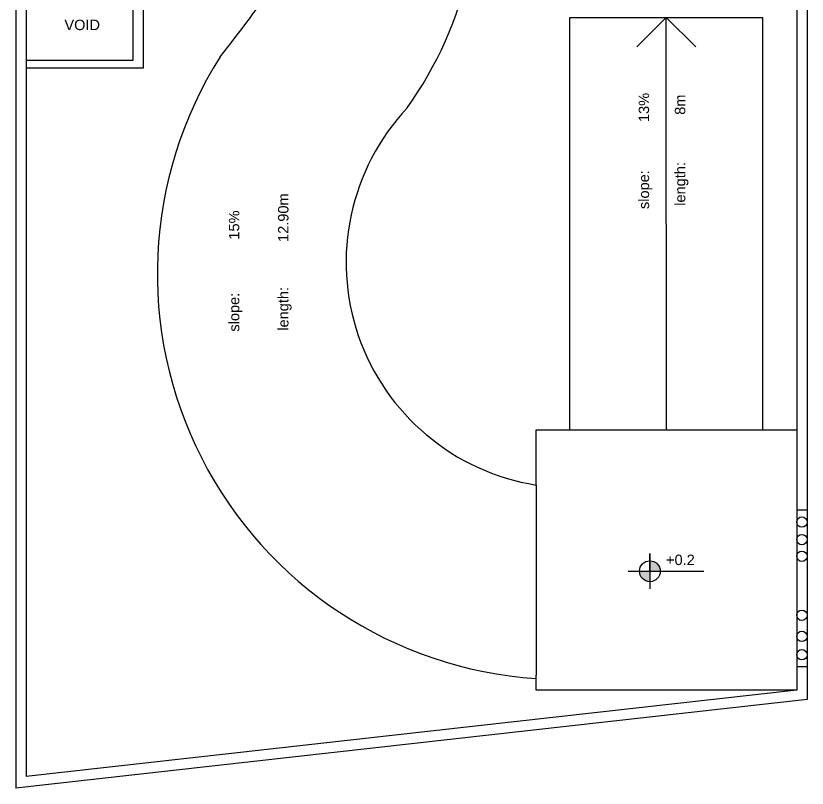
# Model space of a CAD drawing. Header units: inches. Extents: x 5 to 162, y 3 to 116.
# Drawn here: x 104.82 to 120.01, y 71.61 to 86.43 of the extents above; entities that cross this region are included whole.
import ezdxf

# ---------------------------------------------------------------- set-up
doc = ezdxf.new("R2010")
doc.units = ezdxf.units.IN
doc.header["$MEASUREMENT"] = 0
doc.styles.get("Standard").update_dxf_attribs({"font": 'arial.ttf'})

msp = doc.modelspace()

# ---------------------------------------------------------------- hatches: boundary and pattern name
h = msp.add_hatch(color=256)
h.dxf.hatch_style = 1
h.paths.add_polyline_path([(116.98791, 75.97591), (116.98791, 75.77591), (117.18791, 75.77591, 0.41421356)])
h.paths.add_polyline_path([(116.98791, 75.57591), (116.98791, 75.77591), (116.78791, 75.77591, 0.41421356)])

# ---------------------------------------------------------------- linework, layer by layer
for p, q in [((120.00635, 112.88313), (120.00635, 73.31313)), ((119.80635, 112.78199), (119.80635, 73.49199)), ((107.06816, 85.58503), (107.06816, 86.91287)), ((107.26816, 85.43503), (107.26816, 86.96287)), ((104.81816, 86.82503), (104.81816, 71.61305)), ((105.01741, 86.83724), (105.01816, 71.83668)), ((115.45171, 78.49269), (115.45171, 86.40369)), ((115.45171, 86.40369), (119.15171, 86.40369)), ((117.30171, 86.40369), (116.73669, 85.83734)), ((117.30635, 78.49269), (117.30171, 86.40369)), ((117.30171, 86.40369), (117.8674, 85.83801)), ((119.15171, 86.40369), (119.15171, 78.49269)), ((105.01816, 85.58503), (107.06816, 85.58503)), ((105.01816, 85.43503), (107.26816, 85.43503)), ((115.45171, 78.49269), (115.45171, 85.41765)), ((119.15171, 85.41765), (119.15171, 78.49269)), ((114.80635, 78.49269), (119.80635, 78.49269)), ((114.80639, 77.43088), (114.80639, 78.49269)), ((114.80639, 77.43088), (114.80639, 73.78342)), ((120.00635, 76.95031), (119.8068, 76.95034)), ((116.98791, 75.77591), (116.98791, 76.11522)), ((116.98791, 76.11522), (116.98791, 75.4393)), ((116.5706, 75.77591), (118.02544, 75.77591)), ((119.80635, 73.95031), (120.00635, 73.95031)), ((114.80635, 73.49269), (114.80639, 73.78342)), ((119.80635, 73.49199), (105.01816, 71.83668)), ((119.80635, 73.49199), (114.80635, 73.49269)), ((120.00635, 73.31313), (104.81816, 71.61305))]:
    msp.add_line(p, q)
for centre, radius in [((119.90658, 76.7197), 0.09978), ((119.90658, 76.38392), 0.09978), ((119.90658, 76.06375), 0.09978), ((116.98791, 75.77591), 0.2), ((119.90658, 74.93144), 0.09978), ((119.90658, 74.52537), 0.09978), ((119.90658, 74.17397), 0.09978)]:
    msp.add_circle(centre, radius)
for centre, radius, start, end in [((106.37075, 88.92037), 7.32073, 324.471616, 347.679707), ((92.34189, 98.84042), 21.04551, 321.183101, 326.197251), ((115.31812, 81.48601), 7.78479, 147.677712, 266.230866), ((115.48529, 81.70534), 4.32804, 136.833303, 260.975201)]:
    msp.add_arc(centre, radius, start, end)

# ---------------------------------------------------------------- texts
at = {"char_height": 0.2, "attachment_point": 1}
for s, width, heights, insert in [('VOID', 0.7418839, [0.20696], (105.75049, 86.36057)), ('+0.2', 0.7815672, [0.17874], (117.29802, 76.09475))]:
    msp.add_mtext_dynamic_manual_height_columns(s, width=width, gutter_width=1, heights=heights, dxfattribs=dict(at, insert=insert))
note = msp.add_mtext_dynamic_manual_height_columns('\\pi-0.6,l0.8,t0.8;slope:', width=1.0696142, gutter_width=0, heights=[0.46082, 0], dxfattribs=dict(insert=(116.77274, 82.52676), char_height=0.2, attachment_point=1, rotation=90))
for column, words in zip(note.columns.linked_columns, ['\\pl0.8,t0,0.8;^I13%']):
    column.text = words
note = msp.add_mtext_dynamic_manual_height_columns('\\pi-0.6,l0.8,t0.8;length:', width=1.0897244, gutter_width=0.05625, heights=[0.39835, 0], dxfattribs=dict(insert=(117.46673, 82.58918), char_height=0.2, attachment_point=1, rotation=90))
for column, words in zip(note.columns.linked_columns, ['\\pl0.8,t0,0.8;^I8m']):
    column.text = words
note = msp.add_mtext_dynamic_manual_height_columns('\\pi-0.6,l0.8,t0.8,2.6;length:', width=1.1035502, gutter_width=0, heights=[0.34861, 0], dxfattribs=dict(insert=(109.85087, 80.19181), char_height=0.2, attachment_point=1, rotation=90))
for column, words in zip(note.columns.linked_columns, ['\\pl0.8,t0,0.8,2.6;^I12.90m']):
    column.text = words
note = msp.add_mtext_dynamic_manual_height_columns('\\pi-0.6,l0.8,t0.8;slope:', width=1.1660029, gutter_width=0, heights=[0.38353, 0], dxfattribs=dict(insert=(108.90712, 80.17401), char_height=0.2, attachment_point=1, rotation=90))
for column, words in zip(note.columns.linked_columns, ['\\pl0.8,t0,0.8;^I15%']):
    column.text = words

doc.saveas('drawing.dxf')
